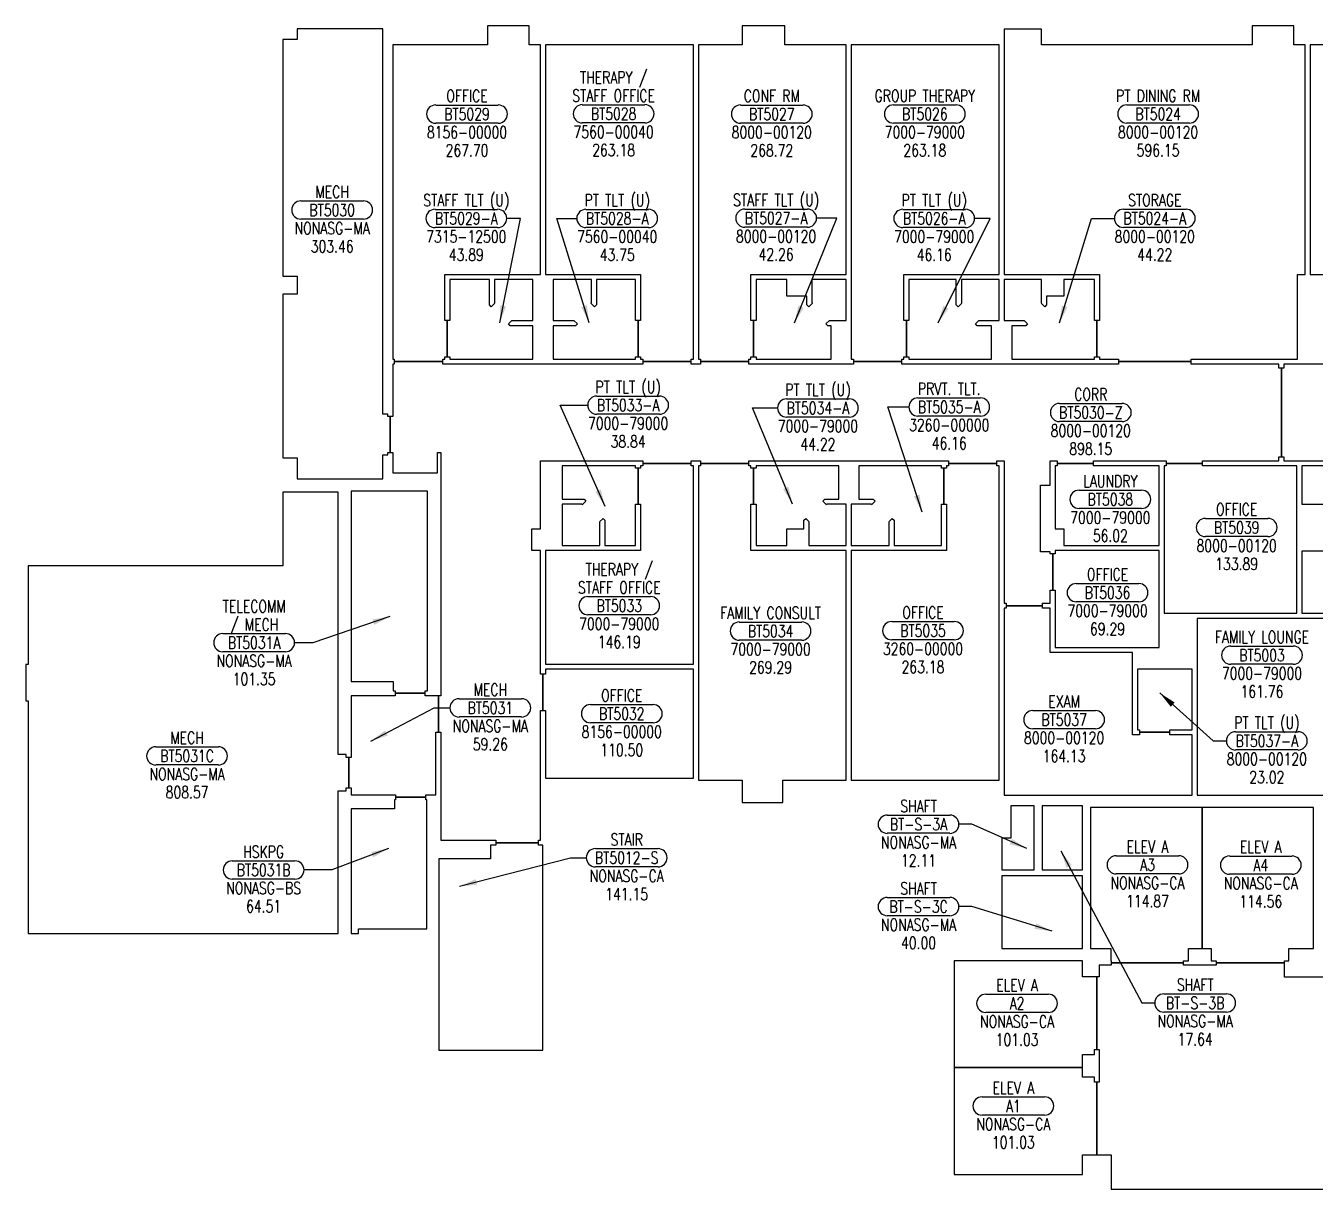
# Model space of a CAD drawing. Extents: x 3671 to 6362, y 18155 to 19819.
# Drawn here: x 3671 to 4949, y 18420 to 19573 of the extents above; entities that cross this region are included whole.
import ezdxf
from ezdxf.enums import TextEntityAlignment as Align

# ---------------------------------------------------------------- set-up
doc = ezdxf.new("R2010")
doc.units = 0
doc.header["$MEASUREMENT"] = 0
doc.layers.get('0').update_dxf_attribs({"linetype": 'CONTINUOUS'})
for name, color, linetype in [('AREA', 3, 'CONTINUOUS'), ('AREA2', 1, 'CONTINUOUS'), ('COSTC', 6, 'CONTINUOUS'), ('PLINE2', 5, 'CONTINUOUS'), ('ROOMNA', 4, 'CONTINUOUS'), ('ROOMNO', 4, 'CONTINUOUS'), ('ROOMOV', 4, 'CONTINUOUS')]:
    doc.layers.add(name, color=color, linetype=linetype)
doc.styles.get("Standard").update_dxf_attribs({"font": 'simplex.shx', "width": 0.75})
doc.dimstyles.get("Standard").update_dxf_attribs({"dimtxt": 0.18, "dimasz": 0.18, "dimexe": 0.18, "dimexo": 0.0625, "dimgap": 0.09, "dimtad": 0, "dimtih": 1, "dimtoh": 1, "dimdec": 4, "dimzin": 0, "dimtxsty": 'STANDARD', "dimcen": 0.09, "dimazin": 3, "dimtfac": 1, "dimtdec": 4, "dimtofl": 0, "dimtmove": 0, "dimatfit": 3, "dimtolj": 1, "dimtzin": 0})

# ---------------------------------------------------------------- blocks, each defined once
blk = doc.blocks.new('ROOM')
at = {"layer": 'ROOMOV'}
for p, q in [((-31, 9), (31, 9)), ((31, -9), (-31, -9))]:
    blk.add_line(p, q, dxfattribs=at)
for centre, start, end in [((-31, 0), 90, 270), ((31, 0), 270, 90)]:
    blk.add_arc(centre, 9.04, start, end, dxfattribs=at)
at = {"color": 0, "width": 0.75, "flags": 1}
for tag, p in [('FLFIN', (-60, -36)), ('ICRA', (60, -36)), ('FLTYPE', (-60, -48)), ('USER1', (60, -48)), ('FLCOND', (-60, -60)), ('USER2', (60, -60)), ('WLFIN', (-60, -72)), ('SITE', (-24, -72)), ('UCODE', (24, -72)), ('USER3', (60, -72)), ('WLTYPE', (-60, -84)), ('BLDG', (-24, -84)), ('UDESC', (24, -84)), ('USER4', (60, -84)), ('WLCOND', (-60, -96)), ('FLR', (-24, -96)), ('FCODE', (24, -96)), ('USER5', (60, -96)), ('CLFIN', (-60, -108)), ('COSTCD', (-24, -108)), ('FDESC', (24, -108)), ('USER6', (60, -108)), ('CLTYPE', (-60, -120)), ('DEPTD', (-24, -120)), ('DIVISION', (24, -120)), ('USER7', (60, -120)), ('CLCOND', (-60, -132)), ('RDES', (-24, -132)), ('CONTACT', (24, -132)), ('USER8', (60, -132)), ('CLHT', (-60, -144)), ('BASE', (-60, -156)), ('CHDATE', (-24, -144)), ('CBACK', (-24, -156)), ('PRCONTACT', (24, -156)), ('OCCUP', (24, -144)), ('BLOCK2', (60, -156)), ('BLOCK', (60, -144))]:
    blk.add_attdef(tag, text='', height=6, dxfattribs=at).set_placement(p, align=Align.MIDDLE_CENTER)
at = {"layer": 'AREA', "width": 0.75}
blk.add_attdef('AREA', text='', height=12, dxfattribs=at).set_placement((0, -36), align=Align.MIDDLE_CENTER)
at = {"layer": 'AREA2', "width": 0.75}
blk.add_attdef('AREA2', text='', height=12, dxfattribs=at).set_placement((0, -36), align=Align.MIDDLE_CENTER)
at = {"layer": 'COSTC', "width": 0.75}
blk.add_attdef('COSTC', text='', height=12, dxfattribs=at).set_placement((0, -18), align=Align.MIDDLE_CENTER)
at = {"layer": 'ROOMNA', "width": 0.75}
for tag, p in [('RMNAA', (0, 54)), ('RMNAB', (0, 36)), ('RMNAC', (0, 18))]:
    blk.add_attdef(tag, text='', height=12, dxfattribs=at).set_placement(p, align=Align.MIDDLE_CENTER)
at = {"layer": 'ROOMNO', "width": 0.75}
blk.add_attdef('RMNU', text='', height=12, dxfattribs=at).set_placement((0, 0), align=Align.MIDDLE_CENTER)

msp = doc.modelspace()

# ---------------------------------------------------------------- linework, layer by layer
at = {"layer": 'PLINE2', "color": 6}
for points in [[(4024.8, 19570.2), (3940, 19570.2), (3940, 19559.7), (3926, 19559.7), (3926, 19325.2), (3940, 19325.2), (3940, 19307.2), (3926, 19307.2), (3926, 19145), (3940, 19145), (3940, 19127), (3940, 19124.2), (4024.8, 19124.2), (4024.8, 19148.2), (4029.8, 19148.2), (4029.8, 19150.2), (4032.3, 19150.2), (4032.3, 19186.2), (4029.8, 19186.2), (4029.8, 19188.2), (4024.8, 19188.2)], [(4181, 19554.2), (4170, 19554.2), (4170, 19573.2), (4128.5, 19573.2), (4128.5, 19554.2), (4125, 19554.2), (4034.8, 19554.2), (4034.8, 19243), (4036.3, 19243), (4036.3, 19240.5), (4084.3, 19240.5), (4084.3, 19243), (4086.3, 19243), (4086.3, 19245), (4088.8, 19245), (4088.8, 19281), (4086.3, 19281), (4086.3, 19326.8), (4181, 19326.8)], [(4484, 19554.2), (4448.5, 19554.2), (4423, 19554.2), (4423, 19573.2), (4381, 19573.2), (4381, 19554.2), (4377.5, 19554.2), (4337.5, 19554.2), (4337.5, 19243), (4339.6, 19243), (4339.6, 19240.5), (4387.6, 19240.5), (4387.6, 19243), (4389.6, 19243), (4389.6, 19245), (4392.1, 19245), (4392.1, 19281), (4389.6, 19281), (4389.6, 19326.8), (4484, 19326.8)], [(4938.5, 19554.2), (4927.5, 19554.2), (4927.5, 19573.2), (4886, 19573.2), (4886, 19554.2), (4882.5, 19554.2), (4696.5, 19554.2), (4677.5, 19554.2), (4677.5, 19569.7), (4640.5, 19569.7), (4640.5, 19326.8), (4734.8, 19326.8), (4734.8, 19281), (4732.3, 19281), (4732.3, 19245), (4734.8, 19245), (4734.8, 19243), (4753.6, 19243), (4753.6, 19240.5), (4825.6, 19240.5), (4825.6, 19243), (4931, 19243), (4931, 19326.8), (4938.5, 19326.8)], [(4332.5, 19554.2), (4191.5, 19554.2), (4186, 19554.2), (4186, 19326.8), (4280.3, 19326.8), (4280.3, 19281), (4277.8, 19281), (4277.8, 19245), (4280.3, 19245), (4280.3, 19243), (4282.5, 19243), (4282.5, 19240.5), (4330.5, 19240.5), (4330.5, 19243), (4332.5, 19243)], [(4635.5, 19554.2), (4630, 19554.2), (4489, 19554.2), (4489, 19243), (4491.1, 19243), (4491.1, 19240.5), (4539.1, 19240.5), (4539.1, 19243), (4541.1, 19243), (4541.1, 19245), (4543.6, 19245), (4543.6, 19281), (4541.1, 19281), (4541.1, 19326.8), (4635.5, 19326.8)], [(5090, 19554.2), (5084.5, 19554.2), (4949, 19554.2), (4943.5, 19554.2), (4943.5, 19326.8), (5029.7, 19326.8), (5029.7, 19281), (5027.2, 19281), (5027.2, 19245), (5029.7, 19245), (5029.7, 19243), (5032.5, 19243), (5032.5, 19240.5), (5080.5, 19240.5), (5080.5, 19243), (5082.5, 19243), (5082.5, 19326.8), (5090, 19326.8)], [(4173.5, 19321.8), (4135.5, 19321.8), (4135.5, 19298.7), (4135.9, 19298.3), (4132.3, 19294.8), (4130.5, 19296.6), (4130.5, 19321.8), (4091.3, 19321.8), (4091.3, 19281), (4088.8, 19281), (4088.8, 19245), (4091.3, 19245), (4091.3, 19243), (4173.5, 19243), (4173.5, 19276), (4151.1, 19276), (4149.3, 19277.8), (4152.8, 19281.3), (4153.2, 19281), (4173.5, 19281)], [(4275.3, 19321.8), (4236.5, 19321.8), (4236.5, 19296.6), (4234.6, 19294.8), (4231.1, 19298.3), (4231.5, 19298.7), (4231.5, 19321.8), (4193.5, 19321.8), (4193.5, 19281), (4213.7, 19281), (4214.1, 19281.3), (4217.6, 19277.8), (4215.8, 19276), (4193.5, 19276), (4193.5, 19243), (4275.3, 19243), (4275.3, 19245), (4277.8, 19245), (4277.8, 19281), (4275.3, 19281)], [(4484, 19321.8), (4450, 19321.8), (4450, 19298.7), (4450.4, 19298.3), (4446.8, 19294.8), (4445, 19296.6), (4445, 19305.2), (4425, 19305.2), (4425, 19321.8), (4394.6, 19321.8), (4394.6, 19281), (4392.1, 19281), (4392.1, 19245), (4394.6, 19245), (4394.6, 19243), (4469, 19243), (4469, 19276), (4465.6, 19276), (4463.8, 19277.8), (4467.3, 19281.3), (4467.7, 19281), (4484, 19281)], [(4635.5, 19321.8), (4598, 19321.8), (4598, 19298.7), (4598.4, 19298.3), (4594.9, 19294.8), (4593, 19296.6), (4593, 19321.8), (4546.1, 19321.8), (4546.1, 19281), (4543.6, 19281), (4543.6, 19245), (4546.1, 19245), (4546.1, 19243), (4628, 19243), (4628, 19276), (4613.7, 19276), (4611.9, 19277.8), (4615.4, 19281.3), (4615.8, 19281), (4635.5, 19281)], [(4677.5, 19321.8), (4640.5, 19321.8), (4640.5, 19281), (4659.7, 19281), (4660.1, 19281.3), (4663.6, 19277.8), (4661.8, 19276), (4648, 19276), (4648, 19243), (4729.8, 19243), (4729.8, 19245), (4732.3, 19245), (4732.3, 19281), (4729.8, 19281), (4729.8, 19321.8), (4699.5, 19321.8), (4699.5, 19305.2), (4682.5, 19305.2), (4682.5, 19296.6), (4680.6, 19294.8), (4677.1, 19298.3), (4677.5, 19298.7)], [(4676.5, 19118), (4686, 19118), (4686, 19142), (4693, 19142), (4693, 19139.5), (4729, 19139.5), (4729, 19142), (4801, 19142), (4801, 19139.5), (4837, 19139.5), (4837, 19142), (4912.5, 19142), (4912.5, 19146), (4915, 19146), (4915, 19234), (4912.5, 19234), (4912.5, 19238), (4825.6, 19238), (4825.6, 19240.5), (4753.6, 19240.5), (4753.6, 19238), (4539.1, 19238), (4539.1, 19240.5), (4491.1, 19240.5), (4491.1, 19238), (4387.6, 19238), (4387.6, 19240.5), (4339.6, 19240.5), (4339.6, 19238), (4330.5, 19238), (4330.5, 19240.5), (4282.5, 19240.5), (4282.5, 19238), (4084.3, 19238), (4084.3, 19240.5), (4036.3, 19240.5), (4036.3, 19238), (4034.8, 19238), (4034.8, 19186.2), (4032.3, 19186.2), (4032.3, 19150.2), (4034.8, 19150.2), (4034.8, 19130.2), (4079, 19130.2), (4079, 19150.2), (4082.5, 19150.2), (4082.5, 18909.3), (4080, 18909.3), (4080, 18873.3), (4082.5, 18873.3), (4082.5, 18766.2), (4137, 18766.2), (4137, 18763.7), (4179, 18763.7), (4179, 18766.2), (4181, 18766.2), (4181, 18894.7), (4183.5, 18894.7), (4183.5, 18930.7), (4181, 18930.7), (4181, 19053.1), (4172.5, 19053.1), (4172.5, 19074.7), (4181, 19074.7), (4181, 19142), (4282.5, 19142), (4282.5, 19139.5), (4330.5, 19139.5), (4330.5, 19142), (4339.6, 19142), (4339.6, 19139.5), (4387.6, 19139.5), (4387.6, 19142), (4585.3, 19142), (4585.3, 19139.5), (4633.3, 19139.5), (4633.3, 19142), (4640.5, 19142), (4640.5, 19001), (4642.5, 19001), (4642.5, 18998.5), (4678.5, 18998.5), (4678.5, 19001), (4686, 19001), (4686, 19014), (4688.5, 19014), (4688.5, 19050), (4686, 19050), (4686, 19052), (4676.5, 19052)], [(4332.5, 19137), (4330.5, 19137), (4330.5, 19139.5), (4282.5, 19139.5), (4282.5, 19137), (4280.3, 19137), (4280.3, 19135), (4277.8, 19135), (4277.8, 19099), (4280.3, 19099), (4280.3, 19053.1), (4186, 19053.1), (4186, 18940.7), (4332.5, 18940.7)], [(4277.8, 19135), (4275.3, 19135), (4275.3, 19137), (4202.5, 19137), (4202.5, 19104), (4224.2, 19104), (4226.1, 19102.1), (4222.5, 19098.6), (4222.2, 19099), (4202.5, 19099), (4202.5, 19058.1), (4239.9, 19058.1), (4239.9, 19081.2), (4239.5, 19081.6), (4243.1, 19085.1), (4244.9, 19083.3), (4244.9, 19058.1), (4275.3, 19058.1), (4275.3, 19099), (4277.8, 19099)], [(4484, 19053.1), (4389.6, 19053.1), (4389.6, 19099), (4392.1, 19099), (4392.1, 19135), (4389.6, 19135), (4389.6, 19137), (4387.6, 19137), (4387.6, 19139.5), (4339.6, 19139.5), (4339.6, 19137), (4337.5, 19137), (4337.5, 18825.7), (4373, 18825.7), (4381, 18825.7), (4381, 18803.7), (4421, 18803.7), (4421, 18825.7), (4448.5, 18825.7), (4484, 18825.7)], [(4476.5, 19137), (4394.6, 19137), (4394.6, 19135), (4392.1, 19135), (4392.1, 19099), (4394.6, 19099), (4394.6, 19058.1), (4425, 19058.1), (4425, 19074.7), (4442, 19074.7), (4442, 19083.3), (4443.8, 19085.1), (4447.4, 19081.6), (4447, 19081.2), (4447, 19058.1), (4484, 19058.1), (4484, 19099), (4464.7, 19099), (4464.3, 19098.6), (4460.8, 19102.1), (4462.6, 19104), (4476.5, 19104)], [(4635.5, 19137), (4633.3, 19137), (4633.3, 19139.5), (4585.3, 19139.5), (4585.3, 19137), (4583.3, 19137), (4583.3, 19135), (4580.8, 19135), (4580.8, 19099), (4583.3, 19099), (4583.3, 19053.1), (4489, 19053.1), (4489, 18825.7), (4635.5, 18825.7)], [(4580.8, 19135), (4578.3, 19135), (4578.3, 19137), (4496.5, 19137), (4496.5, 19104), (4510.7, 19104), (4512.6, 19102.1), (4509, 19098.6), (4508.7, 19099), (4489, 19099), (4489, 19058.1), (4526.4, 19058.1), (4526.4, 19081.2), (4526, 19081.6), (4529.6, 19085.1), (4531.4, 19083.3), (4531.4, 19058.1), (4578.3, 19058.1), (4578.3, 19099), (4580.8, 19099)], [(4794, 19137), (4729, 19137), (4729, 19139.5), (4693, 19139.5), (4693, 19137), (4691, 19137), (4691, 19074.7), (4699.5, 19074.7), (4699.5, 19058.1), (4794, 19058.1)], [(4930.4, 19137), (4837, 19137), (4837, 19139.5), (4801, 19139.5), (4801, 19137), (4799, 19137), (4799, 18991), (4930.4, 18991)], [(3980.7, 18815.2), (3988.7, 18815.2), (3988.7, 18818.2), (3991.2, 18818.2), (3991.2, 18848.2), (3988.7, 18848.2), (3988.7, 18851.2), (3980.7, 18851.2), (3980.7, 19111.2), (3926, 19111.2), (3926, 19038.2), (3673.5, 19038.2), (3673.5, 18940.2), (3671.2, 18940.2), (3671.2, 18904.2), (3673.5, 18904.2), (3673.5, 18673.7), (3980.7, 18673.7)], [(4069, 19112.2), (3993.7, 19112.2), (3993.7, 18923.3), (4035, 18923.3), (4035, 18914.3), (4037, 18914.3), (4037, 18911.8), (4067, 18911.8), (4067, 18914.3), (4069, 18914.3)], [(4794, 19053.1), (4691, 19053.1), (4691, 19050), (4688.5, 19050), (4688.5, 19014), (4691, 19014), (4691, 18957.1), (4794, 18957.1)], [(4966.5, 19051.8), (4964, 19051.8), (4964, 19052.7), (4935.4, 19052.7), (4935.4, 18991), (4964, 18991), (4964, 18991.8), (4966.5, 18991.8)], [(4767.5, 18952.1), (4686, 18952.1), (4686, 18996), (4678.5, 18996), (4678.5, 18998.5), (4678.5, 18998.5), (4678.5, 18998.5), (4678.5, 18998.5), (4678.5, 18998.5), (4678.5, 18998.5), (4678.5, 18998.5), (4678.5, 18998.5), (4678.5, 18998.5), (4678.5, 18998.5), (4678.5, 18998.5), (4642.5, 18998.5), (4642.5, 18998.5), (4642.5, 18998.5), (4642.5, 18996), (4640.5, 18996), (4640.5, 18810.8), (4826.5, 18810.8), (4826.5, 18870.6), (4804.5, 18870.6), (4804.5, 18873.1), (4774.5, 18873.1), (4774.5, 18870.6), (4767.5, 18870.6)], [(4964, 18948), (4966.5, 18948), (4966.5, 18984), (4964, 18984), (4964, 18986), (4831.5, 18986), (4831.5, 18810.8), (4964, 18810.8)], [(4332.5, 18935.7), (4186, 18935.7), (4186, 18930.7), (4183.5, 18930.7), (4183.5, 18894.7), (4186, 18894.7), (4186, 18827.7), (4332.5, 18827.7)], [(4826.5, 18935.6), (4772.5, 18935.6), (4772.5, 18875.6), (4774.5, 18875.6), (4774.5, 18873.1), (4804.5, 18873.1), (4804.5, 18875.6), (4826.5, 18875.6)], [(4077.5, 18873.3), (4080, 18873.3), (4080, 18909.3), (4067, 18909.3), (4067, 18911.8), (4037, 18911.8), (4037, 18909.3), (3993.7, 18909.3), (3993.7, 18848.2), (3991.2, 18848.2), (3991.2, 18818.2), (3993.7, 18818.2), (3993.7, 18811.2), (4037.5, 18811.2), (4037.5, 18808.7), (4067.5, 18808.7), (4067.5, 18811.2), (4077.5, 18811.2)], [(4068.5, 18806.2), (4067.5, 18806.2), (4067.5, 18808.7), (4037.5, 18808.7), (4037.5, 18806.2), (4036.5, 18806.2), (4036.5, 18797.2), (3993.7, 18797.2), (3993.7, 18673.7), (4000.7, 18673.7), (4000.7, 18678.2), (4068.5, 18678.2)], [(4670, 18800.3), (4647, 18800.3), (4647, 18768.3), (4638, 18768.3), (4638, 18736.8), (4670, 18736.8)], [(4718, 18800.3), (4678, 18800.3), (4678, 18736.8), (4718, 18736.8)], [(4836.5, 18798.7), (4726, 18798.7), (4726, 18664.8), (4726, 18658.8), (4746, 18658.8), (4746, 18646.8), (4746.5, 18646.8), (4746.5, 18644.6), (4818, 18644.6), (4818, 18646.8), (4823, 18646.8), (4823, 18658.8), (4836.5, 18658.8)], [(4946.7, 18798.7), (4836.5, 18798.7), (4836.5, 18658.8), (4845.5, 18658.8), (4845.5, 18646.8), (4850.5, 18646.8), (4850.5, 18644.6), (4918, 18644.6), (4918, 18646.8), (4922.5, 18646.8), (4922.5, 18658.8), (4946.7, 18658.8)], [(4183.5, 18761.2), (4179, 18761.2), (4179, 18763.7), (4137, 18763.7), (4137, 18761.2), (4131.5, 18761.2), (4131.5, 18747.7), (4080.5, 18747.7), (4080.5, 18678.2), (4080.5, 18558.2), (4183.5, 18558.2)], [(4718, 18730.8), (4638, 18730.8), (4638, 18658.8), (4718, 18658.8)], [(4732.2, 18630.8), (4730, 18630.8), (4718, 18630.8), (4718, 18646.8), (4591, 18646.8), (4591, 18540.8), (4718, 18540.8), (4718, 18553.8), (4730, 18553.8), (4730, 18558.8), (4732.2, 18558.8)], [(4732.2, 18526.3), (4730, 18526.3), (4730, 18531.3), (4718, 18531.3), (4718, 18540.8), (4591, 18540.8), (4591, 18434.8), (4718, 18434.8), (4718, 18454.3), (4730, 18454.3), (4732.2, 18454.3)]]:
    msp.add_lwpolyline(points, close=True, dxfattribs=at)
for points in [[(5032.5, 19238), (4917.5, 19238), (4917.5, 19234), (4915, 19234), (4915, 19146), (4917.5, 19146), (4917.5, 19142), (4969, 19142)], [(4969, 19137), (4935.4, 19137), (4935.4, 19099), (4969, 19099)], [(4962.5, 18630.3), (4922.5, 18630.3), (4918, 18630.3), (4918, 18644.6), (4850.5, 18644.6), (4850.5, 18642.3), (4818, 18642.3), (4818, 18644.6), (4746.5, 18644.6), (4746.5, 18642.3), (4734.5, 18642.3), (4734.5, 18630.8), (4732.2, 18630.8), (4732.2, 18558.8), (4734.5, 18558.8), (4734.5, 18526.3), (4732.2, 18526.3), (4732.2, 18454.3), (4746.5, 18454.3), (4746.5, 18420.3), (4968.7, 18420.3)]]:
    msp.add_lwpolyline(points, dxfattribs=at)

# ---------------------------------------------------------------- block references
at = {"layer": 'ROOMNO', "color": 2}
ref = msp.add_blockref('ROOM', (4253.5, 19486), dxfattribs=at)
ref.add_attrib('RMNU', 'BT5028', dxfattribs={"height": 12, "width": 0.75}).set_placement((4253.5, 19486), align=Align.MIDDLE_CENTER)
ref.add_attrib('RMNAB', 'THERAPY /', dxfattribs={"layer": 'ROOMNA', "height": 12, "width": 0.75}).set_placement((4253.5, 19522), align=Align.MIDDLE_CENTER)
ref.add_attrib('RMNAC', 'STAFF OFFICE', dxfattribs={"layer": 'ROOMNA', "height": 12, "width": 0.75}).set_placement((4253.5, 19504), align=Align.MIDDLE_CENTER)
ref.add_attrib('COSTC', '7560-00040', dxfattribs={"layer": 'COSTC', "height": 12, "width": 0.75}).set_placement((4253.5, 19468), align=Align.MIDDLE_CENTER)
ref.add_attrib('AREA2', '263.18', dxfattribs={"layer": 'AREA2', "height": 12, "width": 0.75}).set_placement((4253.5, 19450), align=Align.MIDDLE_CENTER)
ref = msp.add_blockref('ROOM', (4108.3, 19485.7), dxfattribs=at)
ref.add_attrib('RMNU', 'BT5029', dxfattribs={"height": 12, "width": 0.75}).set_placement((4108.3, 19485.7), align=Align.MIDDLE_CENTER)
ref.add_attrib('RMNAC', 'OFFICE', dxfattribs={"layer": 'ROOMNA', "height": 12, "width": 0.75}).set_placement((4108.3, 19503.7), align=Align.MIDDLE_CENTER)
ref.add_attrib('COSTC', '8156-00000', dxfattribs={"layer": 'COSTC', "height": 12, "width": 0.75}).set_placement((4108.3, 19467.7), align=Align.MIDDLE_CENTER)
ref.add_attrib('AREA2', '267.70', dxfattribs={"layer": 'AREA2', "height": 12, "width": 0.75}).set_placement((4108.3, 19449.7), align=Align.MIDDLE_CENTER)
ref = msp.add_blockref('ROOM', (4410.2, 19485.7), dxfattribs=at)
ref.add_attrib('RMNU', 'BT5027', dxfattribs={"height": 12, "width": 0.75}).set_placement((4410.2, 19485.7), align=Align.MIDDLE_CENTER)
ref.add_attrib('RMNAC', 'CONF RM', dxfattribs={"layer": 'ROOMNA', "height": 12, "width": 0.75}).set_placement((4410.2, 19503.7), align=Align.MIDDLE_CENTER)
ref.add_attrib('COSTC', '8000-00120', dxfattribs={"layer": 'COSTC', "height": 12, "width": 0.75}).set_placement((4410.2, 19467.7), align=Align.MIDDLE_CENTER)
ref.add_attrib('AREA2', '268.72', dxfattribs={"layer": 'AREA2', "height": 12, "width": 0.75}).set_placement((4410.2, 19449.7), align=Align.MIDDLE_CENTER)
ref = msp.add_blockref('ROOM', (4561.8, 19485.8), dxfattribs=at)
ref.add_attrib('RMNU', 'BT5026', dxfattribs={"height": 12, "width": 0.75}).set_placement((4561.8, 19485.8), align=Align.MIDDLE_CENTER)
ref.add_attrib('RMNAC', 'GROUP THERAPY', dxfattribs={"layer": 'ROOMNA', "height": 12, "width": 0.75}).set_placement((4561.8, 19503.8), align=Align.MIDDLE_CENTER)
ref.add_attrib('COSTC', '7000-79000', dxfattribs={"layer": 'COSTC', "height": 12, "width": 0.75}).set_placement((4561.8, 19467.8), align=Align.MIDDLE_CENTER)
ref.add_attrib('AREA2', '263.18', dxfattribs={"layer": 'AREA2', "height": 12, "width": 0.75}).set_placement((4561.8, 19449.8), align=Align.MIDDLE_CENTER)
ref = msp.add_blockref('ROOM', (4792.9, 19485.8), dxfattribs=at)
ref.add_attrib('RMNU', 'BT5024', dxfattribs={"height": 12, "width": 0.75}).set_placement((4792.9, 19485.8), align=Align.MIDDLE_CENTER)
ref.add_attrib('RMNAC', 'PT DINING RM', dxfattribs={"layer": 'ROOMNA', "height": 12, "width": 0.75}).set_placement((4792.9, 19503.8), align=Align.MIDDLE_CENTER)
ref.add_attrib('COSTC', '8000-00120', dxfattribs={"layer": 'COSTC', "height": 12, "width": 0.75}).set_placement((4792.9, 19467.8), align=Align.MIDDLE_CENTER)
ref.add_attrib('AREA2', '596.15', dxfattribs={"layer": 'AREA2', "height": 12, "width": 0.75}).set_placement((4792.9, 19449.8), align=Align.MIDDLE_CENTER)
ref = msp.add_blockref('ROOM', (3974.7, 19390.6), dxfattribs=at)
ref.add_attrib('RMNU', 'BT5030', dxfattribs={"height": 12, "width": 0.75}).set_placement((3974.7, 19390.6), align=Align.MIDDLE_CENTER)
ref.add_attrib('RMNAC', 'MECH', dxfattribs={"layer": 'ROOMNA', "height": 12, "width": 0.75}).set_placement((3974.7, 19408.6), align=Align.MIDDLE_CENTER)
ref.add_attrib('COSTC', 'NONASG-MA', dxfattribs={"layer": 'COSTC', "height": 12, "width": 0.75}).set_placement((3974.7, 19372.6), align=Align.MIDDLE_CENTER)
ref.add_attrib('AREA2', '303.46', dxfattribs={"layer": 'AREA2', "height": 12, "width": 0.75}).set_placement((3974.7, 19354.6), align=Align.MIDDLE_CENTER)
ref = msp.add_blockref('ROOM', (4107.6, 19382.3), dxfattribs=at)
ref.add_attrib('RMNU', 'BT5029-A', dxfattribs={"height": 12, "width": 0.75}).set_placement((4107.6, 19382.3), align=Align.MIDDLE_CENTER)
ref.add_attrib('RMNAC', 'STAFF TLT (U)', dxfattribs={"layer": 'ROOMNA', "height": 12, "width": 0.75}).set_placement((4107.6, 19400.3), align=Align.MIDDLE_CENTER)
ref.add_attrib('COSTC', '7315-12500', dxfattribs={"layer": 'COSTC', "height": 12, "width": 0.75}).set_placement((4107.6, 19364.3), align=Align.MIDDLE_CENTER)
ref.add_attrib('AREA2', '43.89', dxfattribs={"layer": 'AREA2', "height": 12, "width": 0.75}).set_placement((4107.6, 19346.3), align=Align.MIDDLE_CENTER)
ref = msp.add_blockref('ROOM', (4257.1, 19382.3), dxfattribs=at)
ref.add_attrib('RMNU', 'BT5028-A', dxfattribs={"height": 12, "width": 0.75}).set_placement((4257.1, 19382.3), align=Align.MIDDLE_CENTER)
ref.add_attrib('RMNAC', 'PT TLT (U)', dxfattribs={"layer": 'ROOMNA', "height": 12, "width": 0.75}).set_placement((4257.1, 19400.3), align=Align.MIDDLE_CENTER)
ref.add_attrib('COSTC', '7560-00040', dxfattribs={"layer": 'COSTC', "height": 12, "width": 0.75}).set_placement((4257.1, 19364.3), align=Align.MIDDLE_CENTER)
ref.add_attrib('AREA2', '43.75', dxfattribs={"layer": 'AREA2', "height": 12, "width": 0.75}).set_placement((4257.1, 19346.3), align=Align.MIDDLE_CENTER)
ref = msp.add_blockref('ROOM', (4414.5, 19382.6), dxfattribs=at)
ref.add_attrib('RMNU', 'BT5027-A', dxfattribs={"height": 12, "width": 0.75}).set_placement((4414.5, 19382.6), align=Align.MIDDLE_CENTER)
ref.add_attrib('RMNAC', 'STAFF TLT (U)', dxfattribs={"layer": 'ROOMNA', "height": 12, "width": 0.75}).set_placement((4414.5, 19400.6), align=Align.MIDDLE_CENTER)
ref.add_attrib('COSTC', '8000-00120', dxfattribs={"layer": 'COSTC', "height": 12, "width": 0.75}).set_placement((4414.5, 19364.6), align=Align.MIDDLE_CENTER)
ref.add_attrib('AREA2', '42.26', dxfattribs={"layer": 'AREA2', "height": 12, "width": 0.75}).set_placement((4414.5, 19346.6), align=Align.MIDDLE_CENTER)
ref = msp.add_blockref('ROOM', (4571.1, 19382.3), dxfattribs=at)
ref.add_attrib('RMNU', 'BT5026-A', dxfattribs={"height": 12, "width": 0.75}).set_placement((4571.1, 19382.3), align=Align.MIDDLE_CENTER)
ref.add_attrib('RMNAC', 'PT TLT (U)', dxfattribs={"layer": 'ROOMNA', "height": 12, "width": 0.75}).set_placement((4571.1, 19400.3), align=Align.MIDDLE_CENTER)
ref.add_attrib('COSTC', '7000-79000', dxfattribs={"layer": 'COSTC', "height": 12, "width": 0.75}).set_placement((4571.1, 19364.3), align=Align.MIDDLE_CENTER)
ref.add_attrib('AREA2', '46.16', dxfattribs={"layer": 'AREA2', "height": 12, "width": 0.75}).set_placement((4571.1, 19346.3), align=Align.MIDDLE_CENTER)
ref = msp.add_blockref('ROOM', (4789.6, 19382.4), dxfattribs=at)
ref.add_attrib('RMNU', 'BT5024-A', dxfattribs={"height": 12, "width": 0.75}).set_placement((4789.6, 19382.4), align=Align.MIDDLE_CENTER)
ref.add_attrib('RMNAC', 'STORAGE', dxfattribs={"layer": 'ROOMNA', "height": 12, "width": 0.75}).set_placement((4789.6, 19400.4), align=Align.MIDDLE_CENTER)
ref.add_attrib('COSTC', '8000-00120', dxfattribs={"layer": 'COSTC', "height": 12, "width": 0.75}).set_placement((4789.6, 19364.4), align=Align.MIDDLE_CENTER)
ref.add_attrib('AREA2', '44.22', dxfattribs={"layer": 'AREA2', "height": 12, "width": 0.75}).set_placement((4789.6, 19346.4), align=Align.MIDDLE_CENTER)
ref = msp.add_blockref('ROOM', (4267.9, 19197.3), dxfattribs=at)
ref.add_attrib('RMNU', 'BT5033-A', dxfattribs={"height": 12, "width": 0.75}).set_placement((4267.9, 19197.3), align=Align.MIDDLE_CENTER)
ref.add_attrib('RMNAC', 'PT TLT (U)', dxfattribs={"layer": 'ROOMNA', "height": 12, "width": 0.75}).set_placement((4267.9, 19215.3), align=Align.MIDDLE_CENTER)
ref.add_attrib('COSTC', '7000-79000', dxfattribs={"layer": 'COSTC', "height": 12, "width": 0.75}).set_placement((4267.9, 19179.3), align=Align.MIDDLE_CENTER)
ref.add_attrib('AREA2', '38.84', dxfattribs={"layer": 'AREA2', "height": 12, "width": 0.75}).set_placement((4267.9, 19161.3), align=Align.MIDDLE_CENTER)
ref = msp.add_blockref('ROOM', (4455.9, 19194.5), dxfattribs=at)
ref.add_attrib('RMNU', 'BT5034-A', dxfattribs={"height": 12, "width": 0.75}).set_placement((4455.9, 19194.5), align=Align.MIDDLE_CENTER)
ref.add_attrib('RMNAC', 'PT TLT (U)', dxfattribs={"layer": 'ROOMNA', "height": 12, "width": 0.75}).set_placement((4455.9, 19212.5), align=Align.MIDDLE_CENTER)
ref.add_attrib('COSTC', '7000-79000', dxfattribs={"layer": 'COSTC', "height": 12, "width": 0.75}).set_placement((4455.9, 19176.5), align=Align.MIDDLE_CENTER)
ref.add_attrib('AREA2', '44.22', dxfattribs={"layer": 'AREA2', "height": 12, "width": 0.75}).set_placement((4455.9, 19158.5), align=Align.MIDDLE_CENTER)
ref = msp.add_blockref('ROOM', (4586, 19195.5), dxfattribs=at)
ref.add_attrib('RMNU', 'BT5035-A', dxfattribs={"height": 12, "width": 0.75}).set_placement((4586, 19195.5), align=Align.MIDDLE_CENTER)
ref.add_attrib('RMNAC', 'PRVT. TLT.', dxfattribs={"layer": 'ROOMNA', "height": 12, "width": 0.75}).set_placement((4586, 19213.5), align=Align.MIDDLE_CENTER)
ref.add_attrib('COSTC', '3260-00000', dxfattribs={"layer": 'COSTC', "height": 12, "width": 0.75}).set_placement((4586, 19177.5), align=Align.MIDDLE_CENTER)
ref.add_attrib('AREA2', '46.16', dxfattribs={"layer": 'AREA2', "height": 12, "width": 0.75}).set_placement((4586, 19159.5), align=Align.MIDDLE_CENTER)
ref = msp.add_blockref('ROOM', (4726.2, 19190), dxfattribs=at)
ref.add_attrib('RMNU', 'BT5030-Z', dxfattribs={"height": 12, "width": 0.75}).set_placement((4726.2, 19190), align=Align.MIDDLE_CENTER)
ref.add_attrib('RMNAC', 'CORR', dxfattribs={"layer": 'ROOMNA', "height": 12, "width": 0.75}).set_placement((4726.2, 19208), align=Align.MIDDLE_CENTER)
ref.add_attrib('COSTC', '8000-00120', dxfattribs={"layer": 'COSTC', "height": 12, "width": 0.75}).set_placement((4726.2, 19172), align=Align.MIDDLE_CENTER)
ref.add_attrib('AREA2', '898.15', dxfattribs={"layer": 'AREA2', "height": 12, "width": 0.75}).set_placement((4726.2, 19154), align=Align.MIDDLE_CENTER)
ref = msp.add_blockref('ROOM', (4745.6, 19103.9), dxfattribs=at)
ref.add_attrib('RMNU', 'BT5038', dxfattribs={"height": 12, "width": 0.75}).set_placement((4745.6, 19103.9), align=Align.MIDDLE_CENTER)
ref.add_attrib('RMNAC', 'LAUNDRY', dxfattribs={"layer": 'ROOMNA', "height": 12, "width": 0.75}).set_placement((4745.6, 19121.9), align=Align.MIDDLE_CENTER)
ref.add_attrib('COSTC', '7000-79000', dxfattribs={"layer": 'COSTC', "height": 12, "width": 0.75}).set_placement((4745.6, 19085.9), align=Align.MIDDLE_CENTER)
ref.add_attrib('AREA2', '56.02', dxfattribs={"layer": 'AREA2', "height": 12, "width": 0.75}).set_placement((4745.6, 19067.9), align=Align.MIDDLE_CENTER)
ref = msp.add_blockref('ROOM', (4870.7, 19076), dxfattribs=at)
ref.add_attrib('RMNU', 'BT5039', dxfattribs={"height": 12, "width": 0.75}).set_placement((4870.7, 19076), align=Align.MIDDLE_CENTER)
ref.add_attrib('RMNAC', 'OFFICE', dxfattribs={"layer": 'ROOMNA', "height": 12, "width": 0.75}).set_placement((4870.7, 19094), align=Align.MIDDLE_CENTER)
ref.add_attrib('COSTC', '8000-00120', dxfattribs={"layer": 'COSTC', "height": 12, "width": 0.75}).set_placement((4870.7, 19058), align=Align.MIDDLE_CENTER)
ref.add_attrib('AREA2', '133.89', dxfattribs={"layer": 'AREA2', "height": 12, "width": 0.75}).set_placement((4870.7, 19040), align=Align.MIDDLE_CENTER)
ref = msp.add_blockref('ROOM', (4259.1, 18998.6), dxfattribs=at)
ref.add_attrib('RMNU', 'BT5033', dxfattribs={"height": 12, "width": 0.75}).set_placement((4259.1, 18998.6), align=Align.MIDDLE_CENTER)
ref.add_attrib('RMNAB', 'THERAPY /', dxfattribs={"layer": 'ROOMNA', "height": 12, "width": 0.75}).set_placement((4259.1, 19034.6), align=Align.MIDDLE_CENTER)
ref.add_attrib('RMNAC', 'STAFF OFFICE', dxfattribs={"layer": 'ROOMNA', "height": 12, "width": 0.75}).set_placement((4259.1, 19016.6), align=Align.MIDDLE_CENTER)
ref.add_attrib('COSTC', '7000-79000', dxfattribs={"layer": 'COSTC', "height": 12, "width": 0.75}).set_placement((4259.1, 18980.6), align=Align.MIDDLE_CENTER)
ref.add_attrib('AREA2', '146.19', dxfattribs={"layer": 'AREA2', "height": 12, "width": 0.75}).set_placement((4259.1, 18962.6), align=Align.MIDDLE_CENTER)
ref = msp.add_blockref('ROOM', (4742.8, 19011.5), dxfattribs=at)
ref.add_attrib('RMNU', 'BT5036', dxfattribs={"height": 12, "width": 0.75}).set_placement((4742.8, 19011.5), align=Align.MIDDLE_CENTER)
ref.add_attrib('RMNAC', 'OFFICE', dxfattribs={"layer": 'ROOMNA', "height": 12, "width": 0.75}).set_placement((4742.8, 19029.5), align=Align.MIDDLE_CENTER)
ref.add_attrib('COSTC', '7000-79000', dxfattribs={"layer": 'COSTC', "height": 12, "width": 0.75}).set_placement((4742.8, 18993.5), align=Align.MIDDLE_CENTER)
ref.add_attrib('AREA2', '69.29', dxfattribs={"layer": 'AREA2', "height": 12, "width": 0.75}).set_placement((4742.8, 18975.5), align=Align.MIDDLE_CENTER)
ref = msp.add_blockref('ROOM', (3897.4, 18961.9), dxfattribs=at)
ref.add_attrib('RMNU', 'BT5031A', dxfattribs={"height": 12, "width": 0.75}).set_placement((3897.4, 18961.9), align=Align.MIDDLE_CENTER)
ref.add_attrib('RMNAB', 'TELECOMM', dxfattribs={"layer": 'ROOMNA', "height": 12, "width": 0.75}).set_placement((3897.4, 18997.9), align=Align.MIDDLE_CENTER)
ref.add_attrib('RMNAC', '/ MECH', dxfattribs={"layer": 'ROOMNA', "height": 12, "width": 0.75}).set_placement((3897.4, 18979.9), align=Align.MIDDLE_CENTER)
ref.add_attrib('COSTC', 'NONASG-MA', dxfattribs={"layer": 'COSTC', "height": 12, "width": 0.75}).set_placement((3897.4, 18943.9), align=Align.MIDDLE_CENTER)
ref.add_attrib('AREA2', '101.35', dxfattribs={"layer": 'AREA2', "height": 12, "width": 0.75}).set_placement((3897.4, 18925.9), align=Align.MIDDLE_CENTER)
ref = msp.add_blockref('ROOM', (4409, 18973.4), dxfattribs=at)
ref.add_attrib('RMNU', 'BT5034', dxfattribs={"height": 12, "width": 0.75}).set_placement((4409, 18973.4), align=Align.MIDDLE_CENTER)
ref.add_attrib('RMNAC', 'FAMILY CONSULT', dxfattribs={"layer": 'ROOMNA', "height": 12, "width": 0.75}).set_placement((4409, 18991.4), align=Align.MIDDLE_CENTER)
ref.add_attrib('COSTC', '7000-79000', dxfattribs={"layer": 'COSTC', "height": 12, "width": 0.75}).set_placement((4409, 18955.4), align=Align.MIDDLE_CENTER)
ref.add_attrib('AREA2', '269.29', dxfattribs={"layer": 'AREA2', "height": 12, "width": 0.75}).set_placement((4409, 18937.4), align=Align.MIDDLE_CENTER)
ref = msp.add_blockref('ROOM', (4560, 18973.8), dxfattribs=at)
ref.add_attrib('RMNU', 'BT5035', dxfattribs={"height": 12, "width": 0.75}).set_placement((4560, 18973.8), align=Align.MIDDLE_CENTER)
ref.add_attrib('RMNAC', 'OFFICE', dxfattribs={"layer": 'ROOMNA', "height": 12, "width": 0.75}).set_placement((4560, 18991.8), align=Align.MIDDLE_CENTER)
ref.add_attrib('COSTC', '3260-00000', dxfattribs={"layer": 'COSTC', "height": 12, "width": 0.75}).set_placement((4560, 18955.8), align=Align.MIDDLE_CENTER)
ref.add_attrib('AREA2', '263.18', dxfattribs={"layer": 'AREA2', "height": 12, "width": 0.75}).set_placement((4560, 18937.8), align=Align.MIDDLE_CENTER)
ref = msp.add_blockref('ROOM', (4895.8, 18949.5), dxfattribs=at)
ref.add_attrib('RMNU', 'BT5003', dxfattribs={"height": 12, "width": 0.75}).set_placement((4895.8, 18949.5), align=Align.MIDDLE_CENTER)
ref.add_attrib('RMNAC', 'FAMILY LOUNGE', dxfattribs={"layer": 'ROOMNA', "height": 12, "width": 0.75}).set_placement((4895.8, 18967.5), align=Align.MIDDLE_CENTER)
ref.add_attrib('COSTC', '7000-79000', dxfattribs={"layer": 'COSTC', "height": 12, "width": 0.75}).set_placement((4895.8, 18931.5), align=Align.MIDDLE_CENTER)
ref.add_attrib('AREA2', '161.76', dxfattribs={"layer": 'AREA2', "height": 12, "width": 0.75}).set_placement((4895.8, 18913.5), align=Align.MIDDLE_CENTER)
ref = msp.add_blockref('ROOM', (4131.4, 18897.3), dxfattribs=at)
ref.add_attrib('RMNU', 'BT5031', dxfattribs={"height": 12, "width": 0.75}).set_placement((4131.4, 18897.3), align=Align.MIDDLE_CENTER)
ref.add_attrib('RMNAC', 'MECH', dxfattribs={"layer": 'ROOMNA', "height": 12, "width": 0.75}).set_placement((4131.4, 18915.3), align=Align.MIDDLE_CENTER)
ref.add_attrib('COSTC', 'NONASG-MA', dxfattribs={"layer": 'COSTC', "height": 12, "width": 0.75}).set_placement((4131.4, 18879.3), align=Align.MIDDLE_CENTER)
ref.add_attrib('AREA2', '59.26', dxfattribs={"layer": 'AREA2', "height": 12, "width": 0.75}).set_placement((4131.4, 18861.3), align=Align.MIDDLE_CENTER)
ref = msp.add_blockref('ROOM', (4261.6, 18891.6), dxfattribs=at)
ref.add_attrib('RMNU', 'BT5032', dxfattribs={"height": 12, "width": 0.75}).set_placement((4261.6, 18891.6), align=Align.MIDDLE_CENTER)
ref.add_attrib('RMNAC', 'OFFICE', dxfattribs={"layer": 'ROOMNA', "height": 12, "width": 0.75}).set_placement((4261.6, 18909.6), align=Align.MIDDLE_CENTER)
ref.add_attrib('COSTC', '8156-00000', dxfattribs={"layer": 'COSTC', "height": 12, "width": 0.75}).set_placement((4261.6, 18873.6), align=Align.MIDDLE_CENTER)
ref.add_attrib('AREA2', '110.50', dxfattribs={"layer": 'AREA2', "height": 12, "width": 0.75}).set_placement((4261.6, 18855.6), align=Align.MIDDLE_CENTER)
ref = msp.add_blockref('ROOM', (4699.8, 18885.6), dxfattribs=at)
ref.add_attrib('RMNU', 'BT5037', dxfattribs={"height": 12, "width": 0.75}).set_placement((4699.8, 18885.6), align=Align.MIDDLE_CENTER)
ref.add_attrib('RMNAC', 'EXAM', dxfattribs={"layer": 'ROOMNA', "height": 12, "width": 0.75}).set_placement((4699.8, 18903.6), align=Align.MIDDLE_CENTER)
ref.add_attrib('COSTC', '8000-00120', dxfattribs={"layer": 'COSTC', "height": 12, "width": 0.75}).set_placement((4699.8, 18867.6), align=Align.MIDDLE_CENTER)
ref.add_attrib('AREA2', '164.13', dxfattribs={"layer": 'AREA2', "height": 12, "width": 0.75}).set_placement((4699.8, 18849.6), align=Align.MIDDLE_CENTER)
ref = msp.add_blockref('ROOM', (4900.6, 18864.6), dxfattribs=at)
ref.add_attrib('RMNU', 'BT5037-A', dxfattribs={"height": 12, "width": 0.75}).set_placement((4900.6, 18864.6), align=Align.MIDDLE_CENTER)
ref.add_attrib('RMNAC', 'PT TLT (U)', dxfattribs={"layer": 'ROOMNA', "height": 12, "width": 0.75}).set_placement((4900.6, 18882.6), align=Align.MIDDLE_CENTER)
ref.add_attrib('COSTC', '8000-00120', dxfattribs={"layer": 'COSTC', "height": 12, "width": 0.75}).set_placement((4900.6, 18846.6), align=Align.MIDDLE_CENTER)
ref.add_attrib('AREA2', '23.02', dxfattribs={"layer": 'AREA2', "height": 12, "width": 0.75}).set_placement((4900.6, 18828.6), align=Align.MIDDLE_CENTER)
ref = msp.add_blockref('ROOM', (3831, 18849.7), dxfattribs=at)
ref.add_attrib('RMNU', 'BT5031C', dxfattribs={"height": 12, "width": 0.75}).set_placement((3831, 18849.7), align=Align.MIDDLE_CENTER)
ref.add_attrib('RMNAC', 'MECH', dxfattribs={"layer": 'ROOMNA', "height": 12, "width": 0.75}).set_placement((3831, 18867.7), align=Align.MIDDLE_CENTER)
ref.add_attrib('COSTC', 'NONASG-MA', dxfattribs={"layer": 'COSTC', "height": 12, "width": 0.75}).set_placement((3831, 18831.7), align=Align.MIDDLE_CENTER)
ref.add_attrib('AREA2', '808.57', dxfattribs={"layer": 'AREA2', "height": 12, "width": 0.75}).set_placement((3831, 18813.7), align=Align.MIDDLE_CENTER)
ref = msp.add_blockref('ROOM', (4555.6, 18782), dxfattribs=at)
ref.add_attrib('RMNU', 'BT-S-3A', dxfattribs={"height": 12, "width": 0.75}).set_placement((4555.6, 18782), align=Align.MIDDLE_CENTER)
ref.add_attrib('RMNAC', 'SHAFT', dxfattribs={"layer": 'ROOMNA', "height": 12, "width": 0.75}).set_placement((4555.6, 18800), align=Align.MIDDLE_CENTER)
ref.add_attrib('COSTC', 'NONASG-MA', dxfattribs={"layer": 'COSTC', "height": 12, "width": 0.75}).set_placement((4555.6, 18764), align=Align.MIDDLE_CENTER)
ref.add_attrib('AREA2', '12.11', dxfattribs={"layer": 'AREA2', "height": 12, "width": 0.75}).set_placement((4555.6, 18746), align=Align.MIDDLE_CENTER)
ref = msp.add_blockref('ROOM', (4266.5, 18748.8), dxfattribs=at)
ref.add_attrib('RMNU', 'BT5012-S', dxfattribs={"height": 12, "width": 0.75}).set_placement((4266.5, 18748.8), align=Align.MIDDLE_CENTER)
ref.add_attrib('RMNAC', 'STAIR', dxfattribs={"layer": 'ROOMNA', "height": 12, "width": 0.75}).set_placement((4266.5, 18766.8), align=Align.MIDDLE_CENTER)
ref.add_attrib('COSTC', 'NONASG-CA', dxfattribs={"layer": 'COSTC', "height": 12, "width": 0.75}).set_placement((4266.5, 18730.8), align=Align.MIDDLE_CENTER)
ref.add_attrib('AREA2', '141.15', dxfattribs={"layer": 'AREA2', "height": 12, "width": 0.75}).set_placement((4266.5, 18712.8), align=Align.MIDDLE_CENTER)
ref = msp.add_blockref('ROOM', (4782.4, 18741.8), dxfattribs=at)
ref.add_attrib('RMNU', 'A3', dxfattribs={"height": 12, "width": 0.75}).set_placement((4782.4, 18741.8), align=Align.MIDDLE_CENTER)
ref.add_attrib('RMNAC', 'ELEV A', dxfattribs={"layer": 'ROOMNA', "height": 12, "width": 0.75}).set_placement((4782.4, 18759.8), align=Align.MIDDLE_CENTER)
ref.add_attrib('COSTC', 'NONASG-CA', dxfattribs={"layer": 'COSTC', "height": 12, "width": 0.75}).set_placement((4782.4, 18723.8), align=Align.MIDDLE_CENTER)
ref.add_attrib('AREA2', '114.87', dxfattribs={"layer": 'AREA2', "height": 12, "width": 0.75}).set_placement((4782.4, 18705.8), align=Align.MIDDLE_CENTER)
ref = msp.add_blockref('ROOM', (4894.6, 18741.5), dxfattribs=at)
ref.add_attrib('RMNU', 'A4', dxfattribs={"height": 12, "width": 0.75}).set_placement((4894.6, 18741.5), align=Align.MIDDLE_CENTER)
ref.add_attrib('RMNAC', 'ELEV A', dxfattribs={"layer": 'ROOMNA', "height": 12, "width": 0.75}).set_placement((4894.6, 18759.5), align=Align.MIDDLE_CENTER)
ref.add_attrib('COSTC', 'NONASG-CA', dxfattribs={"layer": 'COSTC', "height": 12, "width": 0.75}).set_placement((4894.6, 18723.5), align=Align.MIDDLE_CENTER)
ref.add_attrib('AREA2', '114.56', dxfattribs={"layer": 'AREA2', "height": 12, "width": 0.75}).set_placement((4894.6, 18705.5), align=Align.MIDDLE_CENTER)
ref = msp.add_blockref('ROOM', (3906.8, 18736.7), dxfattribs=at)
ref.add_attrib('RMNU', 'BT5031B', dxfattribs={"height": 12, "width": 0.75}).set_placement((3906.8, 18736.7), align=Align.MIDDLE_CENTER)
ref.add_attrib('RMNAC', 'HSKPG', dxfattribs={"layer": 'ROOMNA', "height": 12, "width": 0.75}).set_placement((3906.8, 18754.7), align=Align.MIDDLE_CENTER)
ref.add_attrib('COSTC', 'NONASG-BS', dxfattribs={"layer": 'COSTC', "height": 12, "width": 0.75}).set_placement((3906.8, 18718.7), align=Align.MIDDLE_CENTER)
ref.add_attrib('AREA2', '64.51', dxfattribs={"layer": 'AREA2', "height": 12, "width": 0.75}).set_placement((3906.8, 18700.7), align=Align.MIDDLE_CENTER)
ref = msp.add_blockref('ROOM', (4555.6, 18700.4), dxfattribs=at)
ref.add_attrib('RMNU', 'BT-S-3C', dxfattribs={"height": 12, "width": 0.75}).set_placement((4555.6, 18700.4), align=Align.MIDDLE_CENTER)
ref.add_attrib('RMNAC', 'SHAFT', dxfattribs={"layer": 'ROOMNA', "height": 12, "width": 0.75}).set_placement((4555.6, 18718.4), align=Align.MIDDLE_CENTER)
ref.add_attrib('COSTC', 'NONASG-MA', dxfattribs={"layer": 'COSTC', "height": 12, "width": 0.75}).set_placement((4555.6, 18682.4), align=Align.MIDDLE_CENTER)
ref.add_attrib('AREA2', '40.00', dxfattribs={"layer": 'AREA2', "height": 12, "width": 0.75}).set_placement((4555.6, 18664.4), align=Align.MIDDLE_CENTER)
ref = msp.add_blockref('ROOM', (4653.2, 18604.5), dxfattribs=at)
ref.add_attrib('RMNU', 'A2', dxfattribs={"height": 12, "width": 0.75}).set_placement((4653.2, 18604.5), align=Align.MIDDLE_CENTER)
ref.add_attrib('RMNAC', 'ELEV A', dxfattribs={"layer": 'ROOMNA', "height": 12, "width": 0.75}).set_placement((4653.2, 18622.5), align=Align.MIDDLE_CENTER)
ref.add_attrib('COSTC', 'NONASG-CA', dxfattribs={"layer": 'COSTC', "height": 12, "width": 0.75}).set_placement((4653.2, 18586.5), align=Align.MIDDLE_CENTER)
ref.add_attrib('AREA2', '101.03', dxfattribs={"layer": 'AREA2', "height": 12, "width": 0.75}).set_placement((4653.2, 18568.5), align=Align.MIDDLE_CENTER)
ref = msp.add_blockref('ROOM', (4829.6, 18604.9), dxfattribs=at)
ref.add_attrib('RMNU', 'BT-S-3B', dxfattribs={"height": 12, "width": 0.75}).set_placement((4829.6, 18604.9), align=Align.MIDDLE_CENTER)
ref.add_attrib('RMNAC', 'SHAFT', dxfattribs={"layer": 'ROOMNA', "height": 12, "width": 0.75}).set_placement((4829.6, 18622.9), align=Align.MIDDLE_CENTER)
ref.add_attrib('COSTC', 'NONASG-MA', dxfattribs={"layer": 'COSTC', "height": 12, "width": 0.75}).set_placement((4829.6, 18586.9), align=Align.MIDDLE_CENTER)
ref.add_attrib('AREA2', '17.64', dxfattribs={"layer": 'AREA2', "height": 12, "width": 0.75}).set_placement((4829.6, 18568.9), align=Align.MIDDLE_CENTER)
ref = msp.add_blockref('ROOM', (4649.5, 18502.8), dxfattribs=at)
ref.add_attrib('RMNU', 'A1', dxfattribs={"height": 12, "width": 0.75}).set_placement((4649.5, 18502.8), align=Align.MIDDLE_CENTER)
ref.add_attrib('RMNAC', 'ELEV A', dxfattribs={"layer": 'ROOMNA', "height": 12, "width": 0.75}).set_placement((4649.5, 18520.8), align=Align.MIDDLE_CENTER)
ref.add_attrib('COSTC', 'NONASG-CA', dxfattribs={"layer": 'COSTC', "height": 12, "width": 0.75}).set_placement((4649.5, 18484.8), align=Align.MIDDLE_CENTER)
ref.add_attrib('AREA2', '101.03', dxfattribs={"layer": 'AREA2', "height": 12, "width": 0.75}).set_placement((4649.5, 18466.8), align=Align.MIDDLE_CENTER)

# ---------------------------------------------------------------- leaders
at = {"layer": 'ROOMNO'}
for points in [[(4140.7, 19278.8), (4161.3, 19382.3), (4147.7, 19382.3)], [(4229.4, 19278.8), (4197.3, 19382.3), (4217, 19382.3)], [(4432.7, 19278.8), (4474.6, 19382.6), (4454.6, 19382.6)], [(4574.9, 19278.8), (4626.6, 19382.3), (4611.2, 19382.3)], [(4695.3, 19278.8), (4726.8, 19382.4), (4749.5, 19382.4)], [(4245.2, 19096.7), (4200.5, 19197.3), (4227.8, 19197.3)], [(4430.7, 19099.3), (4391.2, 19194.5), (4415.9, 19194.5)], [(4559.2, 19091.3), (4525, 19195.5), (4545.9, 19195.5)], [(4031.9, 18987.8), (3955.5, 18961.9), (3937.5, 18961.9)], [(4794.5, 18912.1), (4847.4, 18864.6), (4860.5, 18864.6)], [(4013.1, 18864.4), (4075.9, 18897.3), (4091.3, 18897.3)], [(4662.8, 18757.8), (4608.4, 18782), (4595.7, 18782)], [(4030.6, 18758), (3974.4, 18736.7), (3946.9, 18736.7)], [(4696.6, 18755.5), (4776.7, 18604.9), (4789.5, 18604.9)], [(4100.8, 18720.5), (4210.9, 18748.8), (4226.4, 18748.8)], [(4687.8, 18676), (4608.4, 18700.4), (4595.7, 18700.4)]]:
    msp.add_leader(points, dimstyle='STANDARD', override={"dimscale": 96, "dimgap": 0.09, "dimtad": 0}, dxfattribs=at)

doc.saveas('drawing.dxf')
